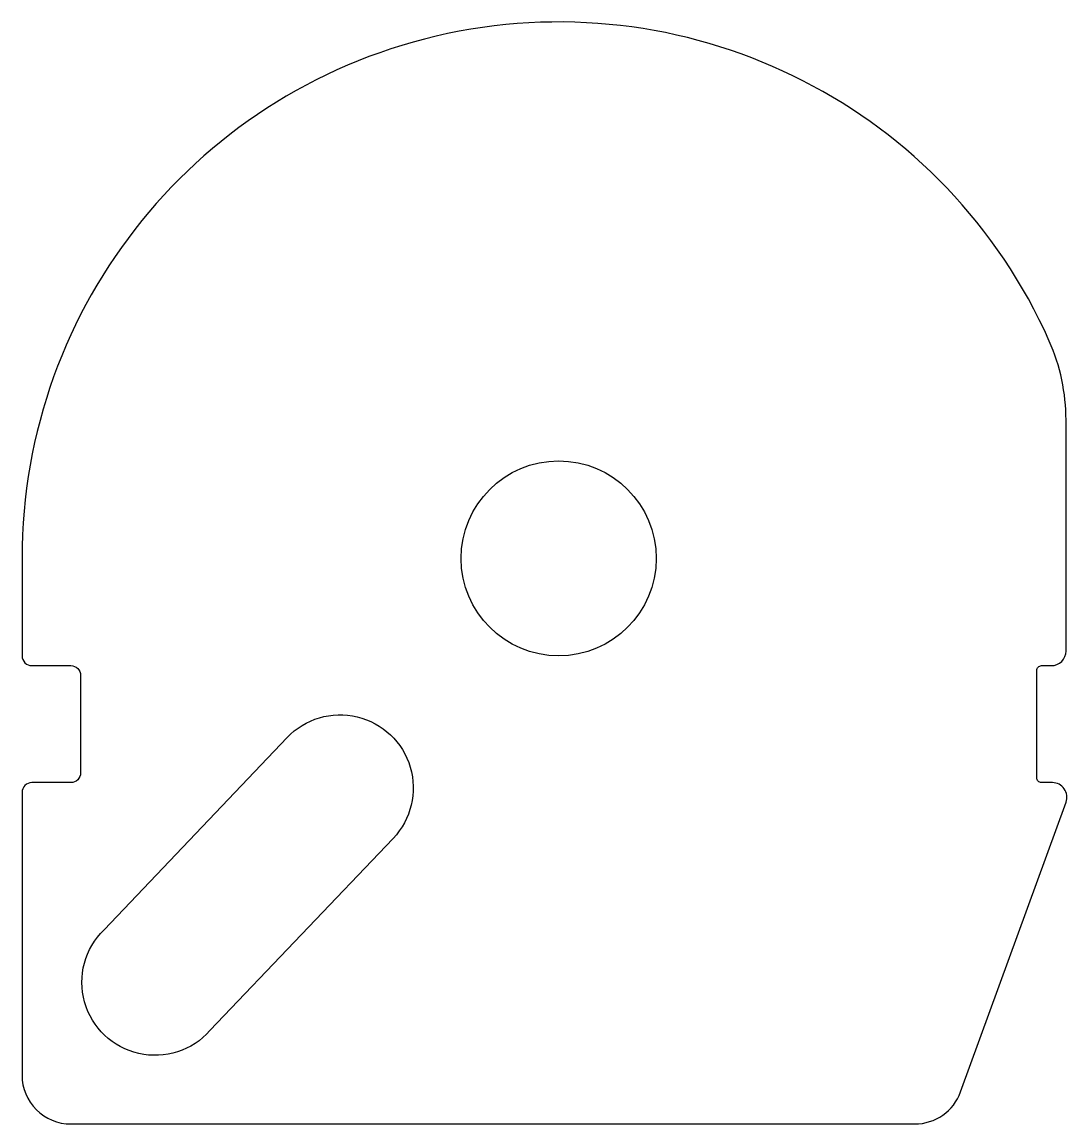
# Model space of a CAD drawing. Header units: millimetres. Extents: x -55 to 52, y -58 to 55.
import ezdxf

# ---------------------------------------------------------------- set-up
doc = ezdxf.new("R2010")
doc.units = ezdxf.units.MM

msp = doc.modelspace()

# ---------------------------------------------------------------- linework, layer by layer
for points in [[(50.5, -11, 0.414214), (52, -9.5), (52, 14.18, 0.104643), (50.29, 22.28, 0.810539), (-55, 0), (-55, -10, 0.414214), (-54, -11), (-50, -11, -0.414214), (-49, -12), (-49, -22, -0.414214), (-50, -23), (-54, -23, 0.414214), (-55, -24), (-55, -53, 0.414214), (-50, -58), (36.5, -58, 0.315299), (41.2, -54.71), (52.01, -25.01, 0.520567), (50.6, -23), (49.5, -23, -0.414214), (49, -22.5), (49, -11.5, -0.414214), (49.5, -11)], [(-16.97, -28.71), (-35.74, -48.43, -1.037609), (-46.6, -38.09), (-27.84, -18.37, -1.000188)]]:
    msp.add_lwpolyline(points, format="xyb", close=True)
msp.add_circle((0, 0), 10)

doc.saveas('drawing.dxf')
